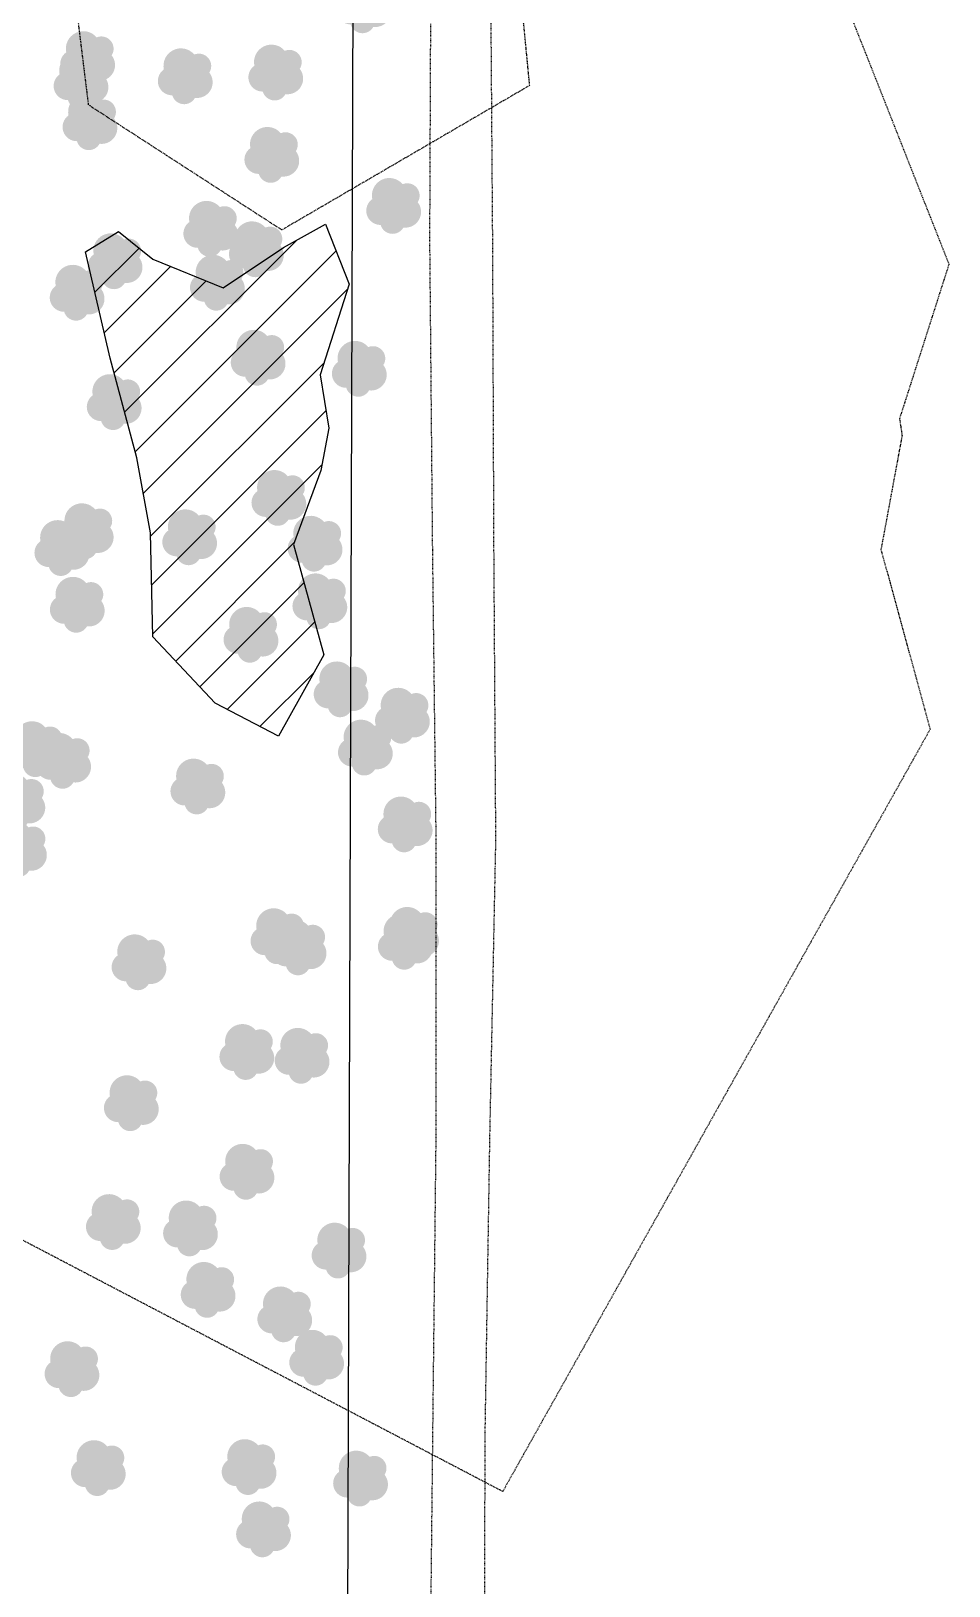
# Model space of a CAD drawing. Header units: feet. Extents: x 19943 to 22668, y 19646 to 21490.
# Drawn here: x 21264.8 to 21427.2, y 20773.1 to 21048.2 of the extents above; entities that cross this region are included whole.
import ezdxf

# ---------------------------------------------------------------- set-up
doc = ezdxf.new("R2010")
doc.units = ezdxf.units.FT
doc.header["$MEASUREMENT"] = 0
doc.linetypes.add('DASHED2', pattern=[0.375, 0.25, -0.125])
doc.linetypes.add('DOT2', pattern=[0.125, 0, -0.125])
for name, color, linetype in [('V-DRIV-EDGE-GRVL', 253, 'DOT2'), ('V-PLNT-TREES-SAVD', 253, 'Continuous'), ('V-PROP-LINE', 253, 'Continuous'), ('V-WETL', 253, 'Continuous'), ('V-WETL-BUFF', 253, 'DASHED2'), ('V-WETL-HTCH', 253, 'Continuous')]:
    doc.layers.add(name, color=color, linetype=linetype)

# ---------------------------------------------------------------- blocks, each defined once
blk = doc.blocks.new('Existing Basemap')
at = {"layer": 'V-PLNT-TREES-SAVD'}
h = blk.add_hatch(color=256, dxfattribs=at)
edge = h.paths.add_edge_path()
edge.add_ellipse((21326.04, 21054.57), major_axis=(-1.54, 1.54), ratio=1, start_angle=192.5945, end_angle=337.2688)
edge.add_ellipse((21322.86, 21054.59), major_axis=(-2.19, 2.18), ratio=1, start_angle=265.3136, end_angle=416.8559)
edge.add_ellipse((21321.29, 21051.89), major_axis=(1.78, 1.78), ratio=1, start_angle=80.2866, end_angle=225.7342)
edge.add_ellipse((21323.43, 21049.99), major_axis=(-1.55, 1.55), ratio=1, start_angle=61.1573, end_angle=61.4715)
edge.add_ellipse((21323.43, 21049.99), major_axis=(-1.55, 1.55), ratio=1, start_angle=61.4715, end_angle=195.4892)
edge.add_ellipse((21325.69, 21051.68), major_axis=(1.97, 1.97), ratio=1, start_angle=217.817, end_angle=353.0193)
h = blk.add_hatch(color=256, dxfattribs=at)
edge = h.paths.add_edge_path()
edge.add_ellipse((21277.21, 21045.05), major_axis=(-1.54, 1.54), ratio=1, start_angle=192.5945, end_angle=337.2688)
edge.add_ellipse((21274.03, 21045.07), major_axis=(-2.19, 2.18), ratio=1, start_angle=265.3136, end_angle=416.8559)
edge.add_ellipse((21272.46, 21042.37), major_axis=(1.78, 1.78), ratio=1, start_angle=80.2866, end_angle=225.7342)
edge.add_ellipse((21274.6, 21040.47), major_axis=(-1.55, 1.55), ratio=1, start_angle=61.1573, end_angle=61.4715)
edge.add_ellipse((21274.6, 21040.47), major_axis=(-1.55, 1.55), ratio=1, start_angle=61.4715, end_angle=195.4892)
edge.add_ellipse((21276.86, 21042.16), major_axis=(1.97, 1.97), ratio=1, start_angle=217.817, end_angle=353.0193)
h = blk.add_hatch(color=256, dxfattribs=at)
edge = h.paths.add_edge_path()
edge.add_ellipse((21310.5, 21042.67), major_axis=(-1.54, 1.54), ratio=1, start_angle=192.5945, end_angle=337.2688)
edge.add_ellipse((21307.32, 21042.69), major_axis=(-2.19, 2.18), ratio=1, start_angle=265.3136, end_angle=416.8559)
edge.add_ellipse((21305.75, 21039.99), major_axis=(1.78, 1.78), ratio=1, start_angle=80.2866, end_angle=225.7342)
edge.add_ellipse((21307.89, 21038.09), major_axis=(-1.55, 1.55), ratio=1, start_angle=61.1573, end_angle=61.4715)
edge.add_ellipse((21307.89, 21038.09), major_axis=(-1.55, 1.55), ratio=1, start_angle=61.4715, end_angle=195.4892)
edge.add_ellipse((21310.14, 21039.78), major_axis=(1.97, 1.97), ratio=1, start_angle=217.817, end_angle=353.0193)
h = blk.add_hatch(color=256, dxfattribs=at)
edge = h.paths.add_edge_path()
edge.add_ellipse((21276.04, 21041.15), major_axis=(-1.54, 1.54), ratio=1, start_angle=192.5945, end_angle=337.2688)
edge.add_ellipse((21272.85, 21041.17), major_axis=(-2.19, 2.18), ratio=1, start_angle=265.3136, end_angle=416.8559)
edge.add_ellipse((21271.29, 21038.47), major_axis=(1.78, 1.78), ratio=1, start_angle=80.2866, end_angle=225.7342)
edge.add_ellipse((21273.42, 21036.57), major_axis=(-1.55, 1.55), ratio=1, start_angle=61.1573, end_angle=61.4715)
edge.add_ellipse((21273.42, 21036.57), major_axis=(-1.55, 1.55), ratio=1, start_angle=61.4715, end_angle=195.4892)
edge.add_ellipse((21275.68, 21038.26), major_axis=(1.97, 1.97), ratio=1, start_angle=217.817, end_angle=353.0193)
h = blk.add_hatch(color=256, dxfattribs=at)
edge = h.paths.add_edge_path()
edge.add_ellipse((21294.48, 21042.01), major_axis=(-1.54, 1.54), ratio=1, start_angle=192.5945, end_angle=337.2688)
edge.add_ellipse((21291.3, 21042.03), major_axis=(-2.19, 2.18), ratio=1, start_angle=265.3136, end_angle=416.8559)
edge.add_ellipse((21289.73, 21039.33), major_axis=(1.78, 1.78), ratio=1, start_angle=80.2866, end_angle=225.7342)
edge.add_ellipse((21291.87, 21037.43), major_axis=(-1.55, 1.55), ratio=1, start_angle=61.1573, end_angle=61.4715)
edge.add_ellipse((21291.87, 21037.43), major_axis=(-1.55, 1.55), ratio=1, start_angle=61.4715, end_angle=195.4892)
edge.add_ellipse((21294.13, 21039.12), major_axis=(1.97, 1.97), ratio=1, start_angle=217.817, end_angle=353.0193)
h = blk.add_hatch(color=256, dxfattribs=at)
edge = h.paths.add_edge_path()
edge.add_ellipse((21277.62, 21033.88), major_axis=(-1.54, 1.54), ratio=1, start_angle=192.5945, end_angle=337.2688)
edge.add_ellipse((21274.43, 21033.91), major_axis=(-2.19, 2.18), ratio=1, start_angle=265.3136, end_angle=416.8559)
edge.add_ellipse((21272.87, 21031.21), major_axis=(1.78, 1.78), ratio=1, start_angle=80.2866, end_angle=225.7342)
edge.add_ellipse((21275, 21029.31), major_axis=(-1.55, 1.55), ratio=1, start_angle=61.1573, end_angle=61.4715)
edge.add_ellipse((21275, 21029.31), major_axis=(-1.55, 1.55), ratio=1, start_angle=61.4715, end_angle=195.4892)
edge.add_ellipse((21277.26, 21031), major_axis=(1.97, 1.97), ratio=1, start_angle=217.817, end_angle=353.0193)
h = blk.add_hatch(color=256, dxfattribs=at)
edge = h.paths.add_edge_path()
edge.add_ellipse((21309.8, 21028.1), major_axis=(-1.54, 1.54), ratio=1, start_angle=192.5945, end_angle=337.2688)
edge.add_ellipse((21306.61, 21028.12), major_axis=(-2.19, 2.18), ratio=1, start_angle=265.3136, end_angle=416.8559)
edge.add_ellipse((21305.05, 21025.42), major_axis=(1.78, 1.78), ratio=1, start_angle=80.2866, end_angle=225.7342)
edge.add_ellipse((21307.18, 21023.52), major_axis=(-1.55, 1.55), ratio=1, start_angle=61.1573, end_angle=61.4715)
edge.add_ellipse((21307.18, 21023.52), major_axis=(-1.55, 1.55), ratio=1, start_angle=61.4715, end_angle=195.4892)
edge.add_ellipse((21309.44, 21025.21), major_axis=(1.97, 1.97), ratio=1, start_angle=217.817, end_angle=353.0193)
h = blk.add_hatch(color=256, dxfattribs=at)
edge = h.paths.add_edge_path()
edge.add_ellipse((21331.36, 21019.07), major_axis=(-1.54, 1.54), ratio=1, start_angle=192.5945, end_angle=337.2688)
edge.add_ellipse((21328.18, 21019.09), major_axis=(-2.19, 2.18), ratio=1, start_angle=265.3136, end_angle=416.8559)
edge.add_ellipse((21326.61, 21016.39), major_axis=(1.78, 1.78), ratio=1, start_angle=80.2866, end_angle=225.7342)
edge.add_ellipse((21328.75, 21014.49), major_axis=(-1.55, 1.55), ratio=1, start_angle=61.1573, end_angle=61.4715)
edge.add_ellipse((21328.75, 21014.49), major_axis=(-1.55, 1.55), ratio=1, start_angle=61.4715, end_angle=195.4892)
edge.add_ellipse((21331.01, 21016.18), major_axis=(1.97, 1.97), ratio=1, start_angle=217.817, end_angle=353.0193)
h = blk.add_hatch(color=256, dxfattribs=at)
edge = h.paths.add_edge_path()
edge.add_ellipse((21299, 21015.02), major_axis=(-1.54, 1.54), ratio=1, start_angle=192.5945, end_angle=337.2688)
edge.add_ellipse((21295.82, 21015.04), major_axis=(-2.19, 2.18), ratio=1, start_angle=265.3136, end_angle=416.8559)
edge.add_ellipse((21294.25, 21012.34), major_axis=(1.78, 1.78), ratio=1, start_angle=80.2866, end_angle=225.7342)
edge.add_ellipse((21296.39, 21010.44), major_axis=(-1.55, 1.55), ratio=1, start_angle=61.1573, end_angle=61.4715)
edge.add_ellipse((21296.39, 21010.44), major_axis=(-1.55, 1.55), ratio=1, start_angle=61.4715, end_angle=195.4892)
edge.add_ellipse((21298.65, 21012.13), major_axis=(1.97, 1.97), ratio=1, start_angle=217.817, end_angle=353.0193)
h = blk.add_hatch(color=256, dxfattribs=at)
edge = h.paths.add_edge_path()
edge.add_ellipse((21307.06, 21011.4), major_axis=(-1.54, 1.54), ratio=1, start_angle=192.5945, end_angle=337.2688)
edge.add_ellipse((21303.88, 21011.42), major_axis=(-2.19, 2.18), ratio=1, start_angle=265.3136, end_angle=416.8559)
edge.add_ellipse((21302.31, 21008.73), major_axis=(1.78, 1.78), ratio=1, start_angle=80.2866, end_angle=225.7342)
edge.add_ellipse((21304.45, 21006.82), major_axis=(-1.55, 1.55), ratio=1, start_angle=61.1573, end_angle=61.4715)
edge.add_ellipse((21304.45, 21006.82), major_axis=(-1.55, 1.55), ratio=1, start_angle=61.4715, end_angle=195.4892)
edge.add_ellipse((21306.71, 21008.51), major_axis=(1.97, 1.97), ratio=1, start_angle=217.817, end_angle=353.0193)
h = blk.add_hatch(color=256, dxfattribs=at)
edge = h.paths.add_edge_path()
edge.add_ellipse((21282.07, 21009.28), major_axis=(-1.54, 1.54), ratio=1, start_angle=192.5945, end_angle=337.2688)
edge.add_ellipse((21278.89, 21009.3), major_axis=(-2.19, 2.18), ratio=1, start_angle=265.3136, end_angle=416.8559)
edge.add_ellipse((21277.32, 21006.6), major_axis=(1.78, 1.78), ratio=1, start_angle=80.2866, end_angle=225.7342)
edge.add_ellipse((21279.46, 21004.7), major_axis=(-1.55, 1.55), ratio=1, start_angle=61.1573, end_angle=61.4715)
edge.add_ellipse((21279.46, 21004.7), major_axis=(-1.55, 1.55), ratio=1, start_angle=61.4715, end_angle=195.4892)
edge.add_ellipse((21281.71, 21006.39), major_axis=(1.97, 1.97), ratio=1, start_angle=217.817, end_angle=353.0193)
h = blk.add_hatch(color=256, dxfattribs=at)
edge = h.paths.add_edge_path()
edge.add_ellipse((21300.17, 21005.48), major_axis=(-1.54, 1.54), ratio=1, start_angle=192.5945, end_angle=337.2688)
edge.add_ellipse((21296.99, 21005.5), major_axis=(-2.19, 2.18), ratio=1, start_angle=265.3136, end_angle=416.8559)
edge.add_ellipse((21295.42, 21002.8), major_axis=(1.78, 1.78), ratio=1, start_angle=80.2866, end_angle=225.7342)
edge.add_ellipse((21297.56, 21000.9), major_axis=(-1.55, 1.55), ratio=1, start_angle=61.1573, end_angle=61.4715)
edge.add_ellipse((21297.56, 21000.9), major_axis=(-1.55, 1.55), ratio=1, start_angle=61.4715, end_angle=195.4892)
edge.add_ellipse((21299.82, 21002.59), major_axis=(1.97, 1.97), ratio=1, start_angle=217.817, end_angle=353.0193)
h = blk.add_hatch(color=256, dxfattribs=at)
edge = h.paths.add_edge_path()
edge.add_ellipse((21275.35, 21003.71), major_axis=(-1.54, 1.54), ratio=1, start_angle=192.5945, end_angle=337.2688)
edge.add_ellipse((21272.17, 21003.73), major_axis=(-2.19, 2.18), ratio=1, start_angle=265.3136, end_angle=416.8559)
edge.add_ellipse((21270.6, 21001.03), major_axis=(1.78, 1.78), ratio=1, start_angle=80.2866, end_angle=225.7342)
edge.add_ellipse((21272.74, 20999.13), major_axis=(-1.55, 1.55), ratio=1, start_angle=61.1573, end_angle=61.4715)
edge.add_ellipse((21272.74, 20999.13), major_axis=(-1.55, 1.55), ratio=1, start_angle=61.4715, end_angle=195.4892)
edge.add_ellipse((21274.99, 21000.82), major_axis=(1.97, 1.97), ratio=1, start_angle=217.817, end_angle=353.0193)
h = blk.add_hatch(color=256, dxfattribs=at)
edge = h.paths.add_edge_path()
edge.add_ellipse((21307.38, 20992.21), major_axis=(-1.54, 1.54), ratio=1, start_angle=192.5945, end_angle=337.2688)
edge.add_ellipse((21304.2, 20992.23), major_axis=(-2.19, 2.18), ratio=1, start_angle=265.3136, end_angle=416.8559)
edge.add_ellipse((21302.63, 20989.54), major_axis=(1.78, 1.78), ratio=1, start_angle=80.2866, end_angle=225.7342)
edge.add_ellipse((21304.77, 20987.63), major_axis=(-1.55, 1.55), ratio=1, start_angle=61.1573, end_angle=61.4715)
edge.add_ellipse((21304.77, 20987.63), major_axis=(-1.55, 1.55), ratio=1, start_angle=61.4715, end_angle=195.4892)
edge.add_ellipse((21307.02, 20989.32), major_axis=(1.97, 1.97), ratio=1, start_angle=217.817, end_angle=353.0193)
h = blk.add_hatch(color=256, dxfattribs=at)
edge = h.paths.add_edge_path()
edge.add_ellipse((21325.28, 20990.25), major_axis=(-1.54, 1.54), ratio=1, start_angle=192.5945, end_angle=337.2688)
edge.add_ellipse((21322.1, 20990.27), major_axis=(-2.19, 2.18), ratio=1, start_angle=265.3136, end_angle=416.8559)
edge.add_ellipse((21320.53, 20987.57), major_axis=(1.78, 1.78), ratio=1, start_angle=80.2866, end_angle=225.7342)
edge.add_ellipse((21322.67, 20985.67), major_axis=(-1.55, 1.55), ratio=1, start_angle=61.1573, end_angle=61.4715)
edge.add_ellipse((21322.67, 20985.67), major_axis=(-1.55, 1.55), ratio=1, start_angle=61.4715, end_angle=195.4892)
edge.add_ellipse((21324.93, 20987.36), major_axis=(1.97, 1.97), ratio=1, start_angle=217.817, end_angle=353.0193)
h = blk.add_hatch(color=256, dxfattribs=at)
edge = h.paths.add_edge_path()
edge.add_ellipse((21281.9, 20984.36), major_axis=(-1.54, 1.54), ratio=1, start_angle=192.5945, end_angle=337.2688)
edge.add_ellipse((21278.72, 20984.38), major_axis=(-2.19, 2.18), ratio=1, start_angle=265.3136, end_angle=416.8559)
edge.add_ellipse((21277.16, 20981.68), major_axis=(1.78, 1.78), ratio=1, start_angle=80.2866, end_angle=225.7342)
edge.add_ellipse((21279.29, 20979.78), major_axis=(-1.55, 1.55), ratio=1, start_angle=61.1573, end_angle=61.4715)
edge.add_ellipse((21279.29, 20979.78), major_axis=(-1.55, 1.55), ratio=1, start_angle=61.4715, end_angle=195.4892)
edge.add_ellipse((21281.55, 20981.47), major_axis=(1.97, 1.97), ratio=1, start_angle=217.817, end_angle=353.0193)
h = blk.add_hatch(color=256, dxfattribs=at)
edge = h.paths.add_edge_path()
edge.add_ellipse((21311.05, 20967.4), major_axis=(-1.54, 1.54), ratio=1, start_angle=192.5945, end_angle=337.2688)
edge.add_ellipse((21307.86, 20967.42), major_axis=(-2.19, 2.18), ratio=1, start_angle=265.3136, end_angle=416.8559)
edge.add_ellipse((21306.3, 20964.73), major_axis=(1.78, 1.78), ratio=1, start_angle=80.2866, end_angle=225.7342)
edge.add_ellipse((21308.43, 20962.83), major_axis=(-1.55, 1.55), ratio=1, start_angle=61.1573, end_angle=61.4715)
edge.add_ellipse((21308.43, 20962.83), major_axis=(-1.55, 1.55), ratio=1, start_angle=61.4715, end_angle=195.4892)
edge.add_ellipse((21310.69, 20964.51), major_axis=(1.97, 1.97), ratio=1, start_angle=217.817, end_angle=353.0193)
h = blk.add_hatch(color=256, dxfattribs=at)
edge = h.paths.add_edge_path()
edge.add_ellipse((21276.96, 20961.51), major_axis=(-1.54, 1.54), ratio=1, start_angle=192.5945, end_angle=337.2688)
edge.add_ellipse((21273.77, 20961.53), major_axis=(-2.19, 2.18), ratio=1, start_angle=265.3136, end_angle=416.8559)
edge.add_ellipse((21272.21, 20958.83), major_axis=(1.78, 1.78), ratio=1, start_angle=80.2866, end_angle=225.7342)
edge.add_ellipse((21274.34, 20956.93), major_axis=(-1.55, 1.55), ratio=1, start_angle=61.1573, end_angle=61.4715)
edge.add_ellipse((21274.34, 20956.93), major_axis=(-1.55, 1.55), ratio=1, start_angle=61.4715, end_angle=195.4892)
edge.add_ellipse((21276.6, 20958.62), major_axis=(1.97, 1.97), ratio=1, start_angle=217.817, end_angle=353.0193)
h = blk.add_hatch(color=256, dxfattribs=at)
edge = h.paths.add_edge_path()
edge.add_ellipse((21295.27, 20960.44), major_axis=(-1.54, 1.54), ratio=1, start_angle=192.5945, end_angle=337.2688)
edge.add_ellipse((21292.08, 20960.46), major_axis=(-2.19, 2.18), ratio=1, start_angle=265.3136, end_angle=416.8559)
edge.add_ellipse((21290.52, 20957.76), major_axis=(1.78, 1.78), ratio=1, start_angle=80.2866, end_angle=225.7342)
edge.add_ellipse((21292.65, 20955.86), major_axis=(-1.55, 1.55), ratio=1, start_angle=61.1573, end_angle=61.4715)
edge.add_ellipse((21292.65, 20955.86), major_axis=(-1.55, 1.55), ratio=1, start_angle=61.4715, end_angle=195.4892)
edge.add_ellipse((21294.91, 20957.55), major_axis=(1.97, 1.97), ratio=1, start_angle=217.817, end_angle=353.0193)
h = blk.add_hatch(color=256, dxfattribs=at)
edge = h.paths.add_edge_path()
edge.add_ellipse((21272.65, 20958.54), major_axis=(-1.54, 1.54), ratio=1, start_angle=192.5945, end_angle=337.2688)
edge.add_ellipse((21269.47, 20958.56), major_axis=(-2.19, 2.18), ratio=1, start_angle=265.3136, end_angle=416.8559)
edge.add_ellipse((21267.9, 20955.86), major_axis=(1.78, 1.78), ratio=1, start_angle=80.2866, end_angle=225.7342)
edge.add_ellipse((21270.04, 20953.96), major_axis=(-1.55, 1.55), ratio=1, start_angle=61.1573, end_angle=61.4715)
edge.add_ellipse((21270.04, 20953.96), major_axis=(-1.55, 1.55), ratio=1, start_angle=61.4715, end_angle=195.4892)
edge.add_ellipse((21272.3, 20955.65), major_axis=(1.97, 1.97), ratio=1, start_angle=217.817, end_angle=353.0193)
h = blk.add_hatch(color=256, dxfattribs=at)
edge = h.paths.add_edge_path()
edge.add_ellipse((21317.46, 20959.3), major_axis=(-1.54, 1.54), ratio=1, start_angle=192.5945, end_angle=337.2688)
edge.add_ellipse((21314.27, 20959.32), major_axis=(-2.19, 2.18), ratio=1, start_angle=265.3136, end_angle=416.8559)
edge.add_ellipse((21312.71, 20956.63), major_axis=(1.78, 1.78), ratio=1, start_angle=80.2866, end_angle=225.7342)
edge.add_ellipse((21314.84, 20954.73), major_axis=(-1.55, 1.55), ratio=1, start_angle=61.1573, end_angle=61.4715)
edge.add_ellipse((21314.84, 20954.73), major_axis=(-1.55, 1.55), ratio=1, start_angle=61.4715, end_angle=195.4892)
edge.add_ellipse((21317.1, 20956.42), major_axis=(1.97, 1.97), ratio=1, start_angle=217.817, end_angle=353.0193)
h = blk.add_hatch(color=256, dxfattribs=at)
edge = h.paths.add_edge_path()
edge.add_ellipse((21318.3, 20949.11), major_axis=(-1.54, 1.54), ratio=1, start_angle=192.5945, end_angle=337.2688)
edge.add_ellipse((21315.11, 20949.13), major_axis=(-2.19, 2.18), ratio=1, start_angle=265.3136, end_angle=416.8559)
edge.add_ellipse((21313.55, 20946.43), major_axis=(1.78, 1.78), ratio=1, start_angle=80.2866, end_angle=225.7342)
edge.add_ellipse((21315.68, 20944.53), major_axis=(-1.55, 1.55), ratio=1, start_angle=61.1573, end_angle=61.4715)
edge.add_ellipse((21315.68, 20944.53), major_axis=(-1.55, 1.55), ratio=1, start_angle=61.4715, end_angle=195.4892)
edge.add_ellipse((21317.94, 20946.22), major_axis=(1.97, 1.97), ratio=1, start_angle=217.817, end_angle=353.0193)
h = blk.add_hatch(color=256, dxfattribs=at)
edge = h.paths.add_edge_path()
edge.add_ellipse((21275.38, 20948.5), major_axis=(-1.54, 1.54), ratio=1, start_angle=192.5945, end_angle=337.2688)
edge.add_ellipse((21272.19, 20948.52), major_axis=(-2.19, 2.18), ratio=1, start_angle=265.3136, end_angle=416.8559)
edge.add_ellipse((21270.63, 20945.82), major_axis=(1.78, 1.78), ratio=1, start_angle=80.2866, end_angle=225.7342)
edge.add_ellipse((21272.76, 20943.92), major_axis=(-1.55, 1.55), ratio=1, start_angle=61.1573, end_angle=61.4715)
edge.add_ellipse((21272.76, 20943.92), major_axis=(-1.55, 1.55), ratio=1, start_angle=61.4715, end_angle=195.4892)
edge.add_ellipse((21275.02, 20945.61), major_axis=(1.97, 1.97), ratio=1, start_angle=217.817, end_angle=353.0193)
h = blk.add_hatch(color=256, dxfattribs=at)
edge = h.paths.add_edge_path()
edge.add_ellipse((21306.11, 20943.18), major_axis=(-1.54, 1.54), ratio=1, start_angle=192.5945, end_angle=337.2688)
edge.add_ellipse((21302.93, 20943.2), major_axis=(-2.19, 2.18), ratio=1, start_angle=265.3136, end_angle=416.8559)
edge.add_ellipse((21301.36, 20940.51), major_axis=(1.78, 1.78), ratio=1, start_angle=80.2866, end_angle=225.7342)
edge.add_ellipse((21303.5, 20938.61), major_axis=(-1.55, 1.55), ratio=1, start_angle=61.1573, end_angle=61.4715)
edge.add_ellipse((21303.5, 20938.61), major_axis=(-1.55, 1.55), ratio=1, start_angle=61.4715, end_angle=195.4892)
edge.add_ellipse((21305.76, 20940.29), major_axis=(1.97, 1.97), ratio=1, start_angle=217.817, end_angle=353.0193)
h = blk.add_hatch(color=256, dxfattribs=at)
edge = h.paths.add_edge_path()
edge.add_ellipse((21322.06, 20933.53), major_axis=(-1.54, 1.54), ratio=1, start_angle=192.5945, end_angle=337.2688)
edge.add_ellipse((21318.88, 20933.55), major_axis=(-2.19, 2.18), ratio=1, start_angle=265.3136, end_angle=416.8559)
edge.add_ellipse((21317.31, 20930.86), major_axis=(1.78, 1.78), ratio=1, start_angle=80.2866, end_angle=225.7342)
edge.add_ellipse((21319.45, 20928.96), major_axis=(-1.55, 1.55), ratio=1, start_angle=61.1573, end_angle=61.4715)
edge.add_ellipse((21319.45, 20928.96), major_axis=(-1.55, 1.55), ratio=1, start_angle=61.4715, end_angle=195.4892)
edge.add_ellipse((21321.71, 20930.64), major_axis=(1.97, 1.97), ratio=1, start_angle=217.817, end_angle=353.0193)
h = blk.add_hatch(color=256, dxfattribs=at)
edge = h.paths.add_edge_path()
edge.add_ellipse((21332.91, 20928.87), major_axis=(-1.54, 1.54), ratio=1, start_angle=192.5945, end_angle=337.2688)
edge.add_ellipse((21329.73, 20928.89), major_axis=(-2.19, 2.18), ratio=1, start_angle=265.3136, end_angle=416.8559)
edge.add_ellipse((21328.16, 20926.2), major_axis=(1.78, 1.78), ratio=1, start_angle=80.2866, end_angle=225.7342)
edge.add_ellipse((21330.3, 20924.29), major_axis=(-1.55, 1.55), ratio=1, start_angle=61.1573, end_angle=61.4715)
edge.add_ellipse((21330.3, 20924.29), major_axis=(-1.55, 1.55), ratio=1, start_angle=61.4715, end_angle=195.4892)
edge.add_ellipse((21332.55, 20925.98), major_axis=(1.97, 1.97), ratio=1, start_angle=217.817, end_angle=353.0193)
h = blk.add_hatch(color=256, dxfattribs=at)
edge = h.paths.add_edge_path()
edge.add_ellipse((21268.14, 20922.95), major_axis=(-1.54, 1.54), ratio=1, start_angle=192.5945, end_angle=337.2688)
edge.add_ellipse((21264.96, 20922.97), major_axis=(-2.19, 2.18), ratio=1, start_angle=265.3136, end_angle=416.8559)
edge.add_ellipse((21263.39, 20920.28), major_axis=(1.78, 1.78), ratio=1, start_angle=80.2866, end_angle=225.7342)
edge.add_ellipse((21265.53, 20918.37), major_axis=(-1.55, 1.55), ratio=1, start_angle=61.1573, end_angle=61.4715)
edge.add_ellipse((21265.53, 20918.37), major_axis=(-1.55, 1.55), ratio=1, start_angle=61.4715, end_angle=195.4892)
edge.add_ellipse((21267.78, 20920.06), major_axis=(1.97, 1.97), ratio=1, start_angle=217.817, end_angle=353.0193)
h = blk.add_hatch(color=256, dxfattribs=at)
edge = h.paths.add_edge_path()
edge.add_ellipse((21326.35, 20923.23), major_axis=(-1.54, 1.54), ratio=1, start_angle=192.5945, end_angle=337.2688)
edge.add_ellipse((21323.17, 20923.25), major_axis=(-2.19, 2.18), ratio=1, start_angle=265.3136, end_angle=416.8559)
edge.add_ellipse((21321.61, 20920.56), major_axis=(1.78, 1.78), ratio=1, start_angle=80.2866, end_angle=225.7342)
edge.add_ellipse((21323.74, 20918.65), major_axis=(-1.55, 1.55), ratio=1, start_angle=61.1573, end_angle=61.4715)
edge.add_ellipse((21323.74, 20918.65), major_axis=(-1.55, 1.55), ratio=1, start_angle=61.4715, end_angle=195.4892)
edge.add_ellipse((21326, 20920.34), major_axis=(1.97, 1.97), ratio=1, start_angle=217.817, end_angle=353.0193)
h = blk.add_hatch(color=256, dxfattribs=at)
edge = h.paths.add_edge_path()
edge.add_ellipse((21272.96, 20920.88), major_axis=(-1.54, 1.54), ratio=1, start_angle=192.5945, end_angle=337.2688)
edge.add_ellipse((21269.78, 20920.9), major_axis=(-2.19, 2.18), ratio=1, start_angle=265.3136, end_angle=416.8559)
edge.add_ellipse((21268.22, 20918.21), major_axis=(1.78, 1.78), ratio=1, start_angle=80.2866, end_angle=225.7342)
edge.add_ellipse((21270.35, 20916.31), major_axis=(-1.55, 1.55), ratio=1, start_angle=61.1573, end_angle=61.4715)
edge.add_ellipse((21270.35, 20916.31), major_axis=(-1.55, 1.55), ratio=1, start_angle=61.4715, end_angle=195.4892)
edge.add_ellipse((21272.61, 20918), major_axis=(1.97, 1.97), ratio=1, start_angle=217.817, end_angle=353.0193)
h = blk.add_hatch(color=256, dxfattribs=at)
edge = h.paths.add_edge_path()
edge.add_ellipse((21296.71, 20916.34), major_axis=(-1.54, 1.54), ratio=1, start_angle=192.5945, end_angle=337.2688)
edge.add_ellipse((21293.53, 20916.36), major_axis=(-2.19, 2.18), ratio=1, start_angle=265.3136, end_angle=416.8559)
edge.add_ellipse((21291.96, 20913.67), major_axis=(1.78, 1.78), ratio=1, start_angle=80.2866, end_angle=225.7342)
edge.add_ellipse((21294.1, 20911.77), major_axis=(-1.55, 1.55), ratio=1, start_angle=61.1573, end_angle=61.4715)
edge.add_ellipse((21294.1, 20911.77), major_axis=(-1.55, 1.55), ratio=1, start_angle=61.4715, end_angle=195.4892)
edge.add_ellipse((21296.36, 20913.45), major_axis=(1.97, 1.97), ratio=1, start_angle=217.817, end_angle=353.0193)
h = blk.add_hatch(color=256, dxfattribs=at)
edge = h.paths.add_edge_path()
edge.add_ellipse((21264.85, 20913.66), major_axis=(-1.54, 1.54), ratio=1, start_angle=192.5945, end_angle=337.2688)
edge.add_ellipse((21261.67, 20913.68), major_axis=(-2.19, 2.18), ratio=1, start_angle=265.3136, end_angle=416.8559)
edge.add_ellipse((21260.1, 20910.98), major_axis=(1.78, 1.78), ratio=1, start_angle=80.2866, end_angle=225.7342)
edge.add_ellipse((21262.24, 20909.08), major_axis=(-1.55, 1.55), ratio=1, start_angle=61.1573, end_angle=61.4715)
edge.add_ellipse((21262.24, 20909.08), major_axis=(-1.55, 1.55), ratio=1, start_angle=61.4715, end_angle=195.4892)
edge.add_ellipse((21264.5, 20910.77), major_axis=(1.97, 1.97), ratio=1, start_angle=217.817, end_angle=353.0193)
h = blk.add_hatch(color=256, dxfattribs=at)
edge = h.paths.add_edge_path()
edge.add_ellipse((21333.4, 20909.63), major_axis=(-1.54, 1.54), ratio=1, start_angle=192.5945, end_angle=337.2688)
edge.add_ellipse((21330.22, 20909.65), major_axis=(-2.19, 2.18), ratio=1, start_angle=265.3136, end_angle=416.8559)
edge.add_ellipse((21328.65, 20906.96), major_axis=(1.78, 1.78), ratio=1, start_angle=80.2866, end_angle=225.7342)
edge.add_ellipse((21330.79, 20905.06), major_axis=(-1.55, 1.55), ratio=1, start_angle=61.1573, end_angle=61.4715)
edge.add_ellipse((21330.79, 20905.06), major_axis=(-1.55, 1.55), ratio=1, start_angle=61.4715, end_angle=195.4892)
edge.add_ellipse((21333.04, 20906.75), major_axis=(1.97, 1.97), ratio=1, start_angle=217.817, end_angle=353.0193)
h = blk.add_hatch(color=256, dxfattribs=at)
edge = h.paths.add_edge_path()
edge.add_ellipse((21265.14, 20905.26), major_axis=(-1.54, 1.54), ratio=1, start_angle=192.5945, end_angle=337.2688)
edge.add_ellipse((21261.96, 20905.28), major_axis=(-2.19, 2.18), ratio=1, start_angle=265.3136, end_angle=416.8559)
edge.add_ellipse((21260.39, 20902.59), major_axis=(1.78, 1.78), ratio=1, start_angle=80.2866, end_angle=225.7342)
edge.add_ellipse((21262.53, 20900.69), major_axis=(-1.55, 1.55), ratio=1, start_angle=61.1573, end_angle=61.4715)
edge.add_ellipse((21262.53, 20900.69), major_axis=(-1.55, 1.55), ratio=1, start_angle=61.4715, end_angle=195.4892)
edge.add_ellipse((21264.79, 20902.38), major_axis=(1.97, 1.97), ratio=1, start_angle=217.817, end_angle=353.0193)
h = blk.add_hatch(color=256, dxfattribs=at)
edge = h.paths.add_edge_path()
edge.add_ellipse((21310.89, 20889.85), major_axis=(-1.54, 1.54), ratio=1, start_angle=192.5945, end_angle=337.2688)
edge.add_ellipse((21307.71, 20889.88), major_axis=(-2.19, 2.18), ratio=1, start_angle=265.3136, end_angle=416.8559)
edge.add_ellipse((21306.14, 20887.18), major_axis=(1.78, 1.78), ratio=1, start_angle=80.2866, end_angle=225.7342)
edge.add_ellipse((21308.28, 20885.28), major_axis=(-1.55, 1.55), ratio=1, start_angle=61.1573, end_angle=61.4715)
edge.add_ellipse((21308.28, 20885.28), major_axis=(-1.55, 1.55), ratio=1, start_angle=61.4715, end_angle=195.4892)
edge.add_ellipse((21310.53, 20886.97), major_axis=(1.97, 1.97), ratio=1, start_angle=217.817, end_angle=353.0193)
h = blk.add_hatch(color=256, dxfattribs=at)
edge = h.paths.add_edge_path()
edge.add_ellipse((21333.42, 20888.87), major_axis=(-1.54, 1.54), ratio=1, start_angle=192.5945, end_angle=337.2688)
edge.add_ellipse((21330.24, 20888.89), major_axis=(-2.19, 2.18), ratio=1, start_angle=265.3136, end_angle=416.8559)
edge.add_ellipse((21328.67, 20886.19), major_axis=(1.78, 1.78), ratio=1, start_angle=80.2866, end_angle=225.7342)
edge.add_ellipse((21330.81, 20884.29), major_axis=(-1.55, 1.55), ratio=1, start_angle=61.1573, end_angle=61.4715)
edge.add_ellipse((21330.81, 20884.29), major_axis=(-1.55, 1.55), ratio=1, start_angle=61.4715, end_angle=195.4892)
edge.add_ellipse((21333.07, 20885.98), major_axis=(1.97, 1.97), ratio=1, start_angle=217.817, end_angle=353.0193)
h = blk.add_hatch(color=256, dxfattribs=at)
edge = h.paths.add_edge_path()
edge.add_ellipse((21334.53, 20890.09), major_axis=(-1.54, 1.54), ratio=1, start_angle=192.5945, end_angle=337.2688)
edge.add_ellipse((21331.34, 20890.11), major_axis=(-2.19, 2.18), ratio=1, start_angle=265.3136, end_angle=416.8559)
edge.add_ellipse((21329.78, 20887.42), major_axis=(1.78, 1.78), ratio=1, start_angle=80.2866, end_angle=225.7342)
edge.add_ellipse((21331.91, 20885.52), major_axis=(-1.55, 1.55), ratio=1, start_angle=61.1573, end_angle=61.4715)
edge.add_ellipse((21331.91, 20885.52), major_axis=(-1.55, 1.55), ratio=1, start_angle=61.4715, end_angle=195.4892)
edge.add_ellipse((21334.17, 20887.2), major_axis=(1.97, 1.97), ratio=1, start_angle=217.817, end_angle=353.0193)
h = blk.add_hatch(color=256, dxfattribs=at)
edge = h.paths.add_edge_path()
edge.add_ellipse((21314.63, 20887.87), major_axis=(-1.54, 1.54), ratio=1, start_angle=192.5945, end_angle=337.2688)
edge.add_ellipse((21311.44, 20887.89), major_axis=(-2.19, 2.18), ratio=1, start_angle=265.3136, end_angle=416.8559)
edge.add_ellipse((21309.88, 20885.2), major_axis=(1.78, 1.78), ratio=1, start_angle=80.2866, end_angle=225.7342)
edge.add_ellipse((21312.01, 20883.3), major_axis=(-1.55, 1.55), ratio=1, start_angle=61.1573, end_angle=61.4715)
edge.add_ellipse((21312.01, 20883.3), major_axis=(-1.55, 1.55), ratio=1, start_angle=61.4715, end_angle=195.4892)
edge.add_ellipse((21314.27, 20884.99), major_axis=(1.97, 1.97), ratio=1, start_angle=217.817, end_angle=353.0193)
h = blk.add_hatch(color=256, dxfattribs=at)
edge = h.paths.add_edge_path()
edge.add_ellipse((21286.3, 20885.24), major_axis=(-1.54, 1.54), ratio=1, start_angle=192.5945, end_angle=337.2688)
edge.add_ellipse((21283.12, 20885.26), major_axis=(-2.19, 2.18), ratio=1, start_angle=265.3136, end_angle=416.8559)
edge.add_ellipse((21281.55, 20882.56), major_axis=(1.78, 1.78), ratio=1, start_angle=80.2866, end_angle=225.7342)
edge.add_ellipse((21283.69, 20880.66), major_axis=(-1.55, 1.55), ratio=1, start_angle=61.1573, end_angle=61.4715)
edge.add_ellipse((21283.69, 20880.66), major_axis=(-1.55, 1.55), ratio=1, start_angle=61.4715, end_angle=195.4892)
edge.add_ellipse((21285.94, 20882.35), major_axis=(1.97, 1.97), ratio=1, start_angle=217.817, end_angle=353.0193)
h = blk.add_hatch(color=256, dxfattribs=at)
edge = h.paths.add_edge_path()
edge.add_ellipse((21305.38, 20869.37), major_axis=(-1.54, 1.54), ratio=1, start_angle=192.5945, end_angle=337.2688)
edge.add_ellipse((21302.19, 20869.39), major_axis=(-2.19, 2.18), ratio=1, start_angle=265.3136, end_angle=416.8559)
edge.add_ellipse((21300.63, 20866.69), major_axis=(1.78, 1.78), ratio=1, start_angle=80.2866, end_angle=225.7342)
edge.add_ellipse((21302.76, 20864.79), major_axis=(-1.55, 1.55), ratio=1, start_angle=61.1573, end_angle=61.4715)
edge.add_ellipse((21302.76, 20864.79), major_axis=(-1.55, 1.55), ratio=1, start_angle=61.4715, end_angle=195.4892)
edge.add_ellipse((21305.02, 20866.48), major_axis=(1.97, 1.97), ratio=1, start_angle=217.817, end_angle=353.0193)
h = blk.add_hatch(color=256, dxfattribs=at)
edge = h.paths.add_edge_path()
edge.add_ellipse((21315.16, 20868.69), major_axis=(-1.54, 1.54), ratio=1, start_angle=192.5945, end_angle=337.2688)
edge.add_ellipse((21311.98, 20868.71), major_axis=(-2.19, 2.18), ratio=1, start_angle=265.3136, end_angle=416.8559)
edge.add_ellipse((21310.41, 20866.01), major_axis=(1.78, 1.78), ratio=1, start_angle=80.2866, end_angle=225.7342)
edge.add_ellipse((21312.54, 20864.11), major_axis=(-1.55, 1.55), ratio=1, start_angle=61.1573, end_angle=61.4715)
edge.add_ellipse((21312.54, 20864.11), major_axis=(-1.55, 1.55), ratio=1, start_angle=61.4715, end_angle=195.4892)
edge.add_ellipse((21314.8, 20865.8), major_axis=(1.97, 1.97), ratio=1, start_angle=217.817, end_angle=353.0193)
h = blk.add_hatch(color=256, dxfattribs=at)
edge = h.paths.add_edge_path()
edge.add_ellipse((21284.94, 20860.31), major_axis=(-1.54, 1.54), ratio=1, start_angle=192.5945, end_angle=337.2688)
edge.add_ellipse((21281.76, 20860.33), major_axis=(-2.19, 2.18), ratio=1, start_angle=265.3136, end_angle=416.8559)
edge.add_ellipse((21280.19, 20857.64), major_axis=(1.78, 1.78), ratio=1, start_angle=80.2866, end_angle=225.7342)
edge.add_ellipse((21282.33, 20855.73), major_axis=(-1.55, 1.55), ratio=1, start_angle=61.1573, end_angle=61.4715)
edge.add_ellipse((21282.33, 20855.73), major_axis=(-1.55, 1.55), ratio=1, start_angle=61.4715, end_angle=195.4892)
edge.add_ellipse((21284.59, 20857.42), major_axis=(1.97, 1.97), ratio=1, start_angle=217.817, end_angle=353.0193)
h = blk.add_hatch(color=256, dxfattribs=at)
edge = h.paths.add_edge_path()
edge.add_ellipse((21305.41, 20848.17), major_axis=(-1.54, 1.54), ratio=1, start_angle=192.5945, end_angle=337.2688)
edge.add_ellipse((21302.22, 20848.19), major_axis=(-2.19, 2.18), ratio=1, start_angle=265.3136, end_angle=416.8559)
edge.add_ellipse((21300.66, 20845.49), major_axis=(1.78, 1.78), ratio=1, start_angle=80.2866, end_angle=225.7342)
edge.add_ellipse((21302.79, 20843.59), major_axis=(-1.55, 1.55), ratio=1, start_angle=61.1573, end_angle=61.4715)
edge.add_ellipse((21302.79, 20843.59), major_axis=(-1.55, 1.55), ratio=1, start_angle=61.4715, end_angle=195.4892)
edge.add_ellipse((21305.05, 20845.28), major_axis=(1.97, 1.97), ratio=1, start_angle=217.817, end_angle=353.0193)
h = blk.add_hatch(color=256, dxfattribs=at)
edge = h.paths.add_edge_path()
edge.add_ellipse((21281.76, 20839.28), major_axis=(-1.54, 1.54), ratio=1, start_angle=192.5945, end_angle=337.2688)
edge.add_ellipse((21278.58, 20839.3), major_axis=(-2.19, 2.18), ratio=1, start_angle=265.3136, end_angle=416.8559)
edge.add_ellipse((21277.01, 20836.61), major_axis=(1.78, 1.78), ratio=1, start_angle=80.2866, end_angle=225.7342)
edge.add_ellipse((21279.14, 20834.7), major_axis=(-1.55, 1.55), ratio=1, start_angle=61.1573, end_angle=61.4715)
edge.add_ellipse((21279.14, 20834.7), major_axis=(-1.55, 1.55), ratio=1, start_angle=61.4715, end_angle=195.4892)
edge.add_ellipse((21281.4, 20836.39), major_axis=(1.97, 1.97), ratio=1, start_angle=217.817, end_angle=353.0193)
h = blk.add_hatch(color=256, dxfattribs=at)
edge = h.paths.add_edge_path()
edge.add_ellipse((21295.41, 20838.15), major_axis=(-1.54, 1.54), ratio=1, start_angle=192.5945, end_angle=337.2688)
edge.add_ellipse((21292.23, 20838.17), major_axis=(-2.19, 2.18), ratio=1, start_angle=265.3136, end_angle=416.8559)
edge.add_ellipse((21290.66, 20835.47), major_axis=(1.78, 1.78), ratio=1, start_angle=80.2866, end_angle=225.7342)
edge.add_ellipse((21292.8, 20833.57), major_axis=(-1.55, 1.55), ratio=1, start_angle=61.1573, end_angle=61.4715)
edge.add_ellipse((21292.8, 20833.57), major_axis=(-1.55, 1.55), ratio=1, start_angle=61.4715, end_angle=195.4892)
edge.add_ellipse((21295.05, 20835.26), major_axis=(1.97, 1.97), ratio=1, start_angle=217.817, end_angle=353.0193)
h = blk.add_hatch(color=256, dxfattribs=at)
edge = h.paths.add_edge_path()
edge.add_ellipse((21321.7, 20834.23), major_axis=(-1.54, 1.54), ratio=1, start_angle=192.5945, end_angle=337.2688)
edge.add_ellipse((21318.52, 20834.25), major_axis=(-2.19, 2.18), ratio=1, start_angle=265.3136, end_angle=416.8559)
edge.add_ellipse((21316.95, 20831.55), major_axis=(1.78, 1.78), ratio=1, start_angle=80.2866, end_angle=225.7342)
edge.add_ellipse((21319.09, 20829.65), major_axis=(-1.55, 1.55), ratio=1, start_angle=61.1573, end_angle=61.4715)
edge.add_ellipse((21319.09, 20829.65), major_axis=(-1.55, 1.55), ratio=1, start_angle=61.4715, end_angle=195.4892)
edge.add_ellipse((21321.34, 20831.34), major_axis=(1.97, 1.97), ratio=1, start_angle=217.817, end_angle=353.0193)
h = blk.add_hatch(color=256, dxfattribs=at)
edge = h.paths.add_edge_path()
edge.add_ellipse((21298.53, 20827.28), major_axis=(-1.54, 1.54), ratio=1, start_angle=192.5945, end_angle=337.2688)
edge.add_ellipse((21295.35, 20827.3), major_axis=(-2.19, 2.18), ratio=1, start_angle=265.3136, end_angle=416.8559)
edge.add_ellipse((21293.78, 20824.6), major_axis=(1.78, 1.78), ratio=1, start_angle=80.2866, end_angle=225.7342)
edge.add_ellipse((21295.92, 20822.7), major_axis=(-1.55, 1.55), ratio=1, start_angle=61.1573, end_angle=61.4715)
edge.add_ellipse((21295.92, 20822.7), major_axis=(-1.55, 1.55), ratio=1, start_angle=61.4715, end_angle=195.4892)
edge.add_ellipse((21298.17, 20824.39), major_axis=(1.97, 1.97), ratio=1, start_angle=217.817, end_angle=353.0193)
h = blk.add_hatch(color=256, dxfattribs=at)
edge = h.paths.add_edge_path()
edge.add_ellipse((21312.09, 20822.94), major_axis=(-1.54, 1.54), ratio=1, start_angle=192.5945, end_angle=337.2688)
edge.add_ellipse((21308.9, 20822.96), major_axis=(-2.19, 2.18), ratio=1, start_angle=265.3136, end_angle=416.8559)
edge.add_ellipse((21307.34, 20820.27), major_axis=(1.78, 1.78), ratio=1, start_angle=80.2866, end_angle=225.7342)
edge.add_ellipse((21309.47, 20818.37), major_axis=(-1.55, 1.55), ratio=1, start_angle=61.1573, end_angle=61.4715)
edge.add_ellipse((21309.47, 20818.37), major_axis=(-1.55, 1.55), ratio=1, start_angle=61.4715, end_angle=195.4892)
edge.add_ellipse((21311.73, 20820.06), major_axis=(1.97, 1.97), ratio=1, start_angle=217.817, end_angle=353.0193)
h = blk.add_hatch(color=256, dxfattribs=at)
edge = h.paths.add_edge_path()
edge.add_ellipse((21317.74, 20815.26), major_axis=(-1.54, 1.54), ratio=1, start_angle=192.5945, end_angle=337.2688)
edge.add_ellipse((21314.55, 20815.29), major_axis=(-2.19, 2.18), ratio=1, start_angle=265.3136, end_angle=416.8559)
edge.add_ellipse((21312.99, 20812.59), major_axis=(1.78, 1.78), ratio=1, start_angle=80.2866, end_angle=225.7342)
edge.add_ellipse((21315.12, 20810.69), major_axis=(-1.55, 1.55), ratio=1, start_angle=61.1573, end_angle=61.4715)
edge.add_ellipse((21315.12, 20810.69), major_axis=(-1.55, 1.55), ratio=1, start_angle=61.4715, end_angle=195.4892)
edge.add_ellipse((21317.38, 20812.38), major_axis=(1.97, 1.97), ratio=1, start_angle=217.817, end_angle=353.0193)
h = blk.add_hatch(color=256, dxfattribs=at)
edge = h.paths.add_edge_path()
edge.add_ellipse((21274.44, 20813.25), major_axis=(-1.54, 1.54), ratio=1, start_angle=192.5945, end_angle=337.2688)
edge.add_ellipse((21271.25, 20813.27), major_axis=(-2.19, 2.18), ratio=1, start_angle=265.3136, end_angle=416.8559)
edge.add_ellipse((21269.69, 20810.58), major_axis=(1.78, 1.78), ratio=1, start_angle=80.2866, end_angle=225.7342)
edge.add_ellipse((21271.82, 20808.67), major_axis=(-1.55, 1.55), ratio=1, start_angle=61.1573, end_angle=61.4715)
edge.add_ellipse((21271.82, 20808.67), major_axis=(-1.55, 1.55), ratio=1, start_angle=61.4715, end_angle=195.4892)
edge.add_ellipse((21274.08, 20810.36), major_axis=(1.97, 1.97), ratio=1, start_angle=217.817, end_angle=353.0193)
h = blk.add_hatch(color=256, dxfattribs=at)
edge = h.paths.add_edge_path()
edge.add_ellipse((21279.1, 20795.73), major_axis=(-1.54, 1.54), ratio=1, start_angle=192.5945, end_angle=337.2688)
edge.add_ellipse((21275.92, 20795.76), major_axis=(-2.19, 2.18), ratio=1, start_angle=265.3136, end_angle=416.8559)
edge.add_ellipse((21274.35, 20793.06), major_axis=(1.78, 1.78), ratio=1, start_angle=80.2866, end_angle=225.7342)
edge.add_ellipse((21276.49, 20791.16), major_axis=(-1.55, 1.55), ratio=1, start_angle=61.1573, end_angle=61.4715)
edge.add_ellipse((21276.49, 20791.16), major_axis=(-1.55, 1.55), ratio=1, start_angle=61.4715, end_angle=195.4892)
edge.add_ellipse((21278.74, 20792.85), major_axis=(1.97, 1.97), ratio=1, start_angle=217.817, end_angle=353.0193)
h = blk.add_hatch(color=256, dxfattribs=at)
edge = h.paths.add_edge_path()
edge.add_ellipse((21305.78, 20795.92), major_axis=(-1.54, 1.54), ratio=1, start_angle=192.5945, end_angle=337.2688)
edge.add_ellipse((21302.59, 20795.94), major_axis=(-2.19, 2.18), ratio=1, start_angle=265.3136, end_angle=416.8559)
edge.add_ellipse((21301.03, 20793.25), major_axis=(1.78, 1.78), ratio=1, start_angle=80.2866, end_angle=225.7342)
edge.add_ellipse((21303.16, 20791.35), major_axis=(-1.55, 1.55), ratio=1, start_angle=61.1573, end_angle=61.4715)
edge.add_ellipse((21303.16, 20791.35), major_axis=(-1.55, 1.55), ratio=1, start_angle=61.4715, end_angle=195.4892)
edge.add_ellipse((21305.42, 20793.04), major_axis=(1.97, 1.97), ratio=1, start_angle=217.817, end_angle=353.0193)
h = blk.add_hatch(color=256, dxfattribs=at)
edge = h.paths.add_edge_path()
edge.add_ellipse((21325.5, 20793.89), major_axis=(-1.54, 1.54), ratio=1, start_angle=192.5945, end_angle=337.2688)
edge.add_ellipse((21322.32, 20793.91), major_axis=(-2.19, 2.18), ratio=1, start_angle=265.3136, end_angle=416.8559)
edge.add_ellipse((21320.75, 20791.21), major_axis=(1.78, 1.78), ratio=1, start_angle=80.2866, end_angle=225.7342)
edge.add_ellipse((21322.89, 20789.31), major_axis=(-1.55, 1.55), ratio=1, start_angle=61.1573, end_angle=61.4715)
edge.add_ellipse((21322.89, 20789.31), major_axis=(-1.55, 1.55), ratio=1, start_angle=61.4715, end_angle=195.4892)
edge.add_ellipse((21325.15, 20791), major_axis=(1.97, 1.97), ratio=1, start_angle=217.817, end_angle=353.0193)
h = blk.add_hatch(color=256, dxfattribs=at)
edge = h.paths.add_edge_path()
edge.add_ellipse((21308.33, 20784.9), major_axis=(-1.54, 1.54), ratio=1, start_angle=192.5945, end_angle=337.2688)
edge.add_ellipse((21305.15, 20784.92), major_axis=(-2.19, 2.18), ratio=1, start_angle=265.3136, end_angle=416.8559)
edge.add_ellipse((21303.58, 20782.22), major_axis=(1.78, 1.78), ratio=1, start_angle=80.2866, end_angle=225.7342)
edge.add_ellipse((21305.72, 20780.32), major_axis=(-1.55, 1.55), ratio=1, start_angle=61.1573, end_angle=61.4715)
edge.add_ellipse((21305.72, 20780.32), major_axis=(-1.55, 1.55), ratio=1, start_angle=61.4715, end_angle=195.4892)
edge.add_ellipse((21307.97, 20782.01), major_axis=(1.97, 1.97), ratio=1, start_angle=217.817, end_angle=353.0193)
at = {"layer": 'V-WETL-HTCH'}
h = blk.add_hatch(dxfattribs=at)
h.set_pattern_fill('ANSI31', color=256, scale=50, style=0)
h.set_pattern_definition([(45, (0.0085, -0.088), (-4.4194174, 4.4194174), [])])
h.paths.add_polyline_path([(21316.05, 20970.4), (21317.45, 20977.93), (21315.94, 20987.37), (21321.07, 21003.39), (21316.87, 21014.01), (21309.44, 21009.86), (21298.8, 21002.72), (21286.31, 21007.83), (21280.28, 21012.72), (21274.41, 21009.11), (21278.75, 20990.32), (21283.5, 20972.68), (21285.9, 20959.39), (21286.34, 20941.01), (21297.35, 20929.28), (21308.54, 20923.42), (21316.6, 20937.79), (21311.24, 20957.36)])
at = {"layer": 'V-DRIV-EDGE-GRVL'}
for p, q in [((21335.35, 21011.36), (21335.56, 21061.92)), ((21346.05, 21061.51), (21346.43, 21009.23)), ((21335.85, 20956.41), (21335.35, 21011.36)), ((21346.43, 21009.23), (21346.63, 20957.21)), ((21336.47, 20905.13), (21335.85, 20956.41)), ((21346.63, 20957.21), (21346.97, 20905)), ((21336.46, 20852.42), (21336.47, 20905.13)), ((21346.97, 20905), (21345.91, 20852.23)), ((21335.91, 20802.62), (21336.46, 20852.42)), ((21345.91, 20852.23), (21345.08, 20800.03)), ((21335.36, 20751.1), (21335.91, 20802.62)), ((21345.08, 20800.03), (21344.93, 20748.47))]:
    blk.add_line(p, q, dxfattribs=at)
at = {"layer": 'V-PROP-LINE'}
blk.add_line((21322.42, 21268.58), (21318.24, 20005.93), dxfattribs=at)
at = {"layer": 'V-WETL'}
blk.add_lwpolyline([(21317.45, 20977.93), (21316.05, 20970.4), (21311.24, 20957.36), (21316.6, 20937.79), (21308.54, 20923.42), (21297.35, 20929.28), (21286.34, 20941.01), (21285.9, 20959.39), (21283.5, 20972.68), (21278.75, 20990.32), (21274.41, 21009.11), (21280.28, 21012.72), (21286.31, 21007.83), (21298.8, 21002.72), (21309.44, 21009.86), (21316.87, 21014.01), (21321.07, 21003.39), (21315.94, 20987.37)], close=True, dxfattribs=at)
at = {"layer": 'V-WETL-BUFF', "ltscale": 0.5}
blk.add_lwpolyline([(21350.69, 21061.98), (21352.96, 21038.53), (21309.15, 21012.99), (21274.97, 21035.1), (21270.9, 21068.04)], dxfattribs=at)
blk.add_lwpolyline([(21418.91, 20976.65), (21415.17, 20956.44), (21423.87, 20924.64), (21348.24, 20789.77), (21236, 20848.52), (21187.27, 20900.43), (21186.12, 20949.26), (21185.85, 20950.73), (21181.72, 20966.06), (21160.83, 21056.66), (21288.3, 21135.05), (21304.66, 21121.76), (21367.86, 21157.11), (21427.19, 21006.92), (21418.45, 20979.58)], close=True, dxfattribs=at)

msp = doc.modelspace()

# ---------------------------------------------------------------- block references
msp.add_blockref('Existing Basemap', (0, 0))

doc.saveas('drawing.dxf')
